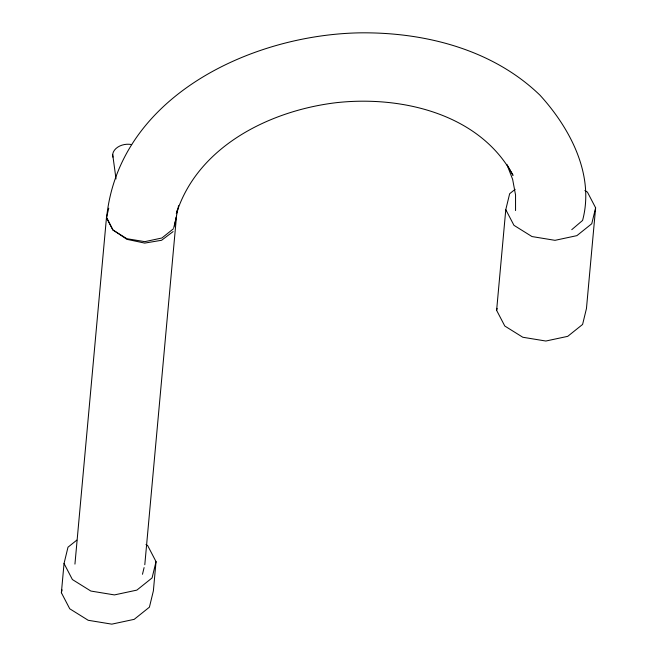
<?xml version="1.0" encoding="UTF-8"?>
<svg xmlns="http://www.w3.org/2000/svg" width="657" height="657" viewBox="0 0 657 657"><rect width="100%" height="100%" fill="white"/><g stroke="black" fill="none" stroke-linecap="round" stroke-linejoin="round"><path stroke-width="0.99" d="M145.985 544.53L147.669 545.581L156.029 561.628L153.377 590.865L149.418 607.167L134.192 619.346L111.789 624.15L88.194 620.282L69.741 608.784L61.38 592.729L64.041 563.492L67.991 547.191L76.812 540.136M74.939 564.108L106.459 217.73L108.775 208.187M144.795 564.733L176.503 216.317M584.878 190.546L587.448 192.148L595.62 207.826L586.455 308.527L582.595 324.443L567.73 336.343L545.844 341.032L522.808 337.255L504.79 326.02L496.618 310.342L505.783 209.649L509.651 193.725L515.129 189.339M178.564 205.698L174.475 225.967M61.38 592.729L62.078 589.855M173.719 227.774L176.273 217.27M142.479 574.275L144.097 567.599M156.029 561.628L152.079 577.93L136.853 590.117L114.441 594.913L90.855 591.045L72.401 579.548L64.041 563.492M496.618 310.342L497.103 308.355M595.62 207.826L591.76 223.741L576.895 235.641L555.009 240.331L531.973 236.553L513.955 225.318L505.783 209.649M177.242 210.076L176.339 213.755C197.585 146.199 270.142 110.573 336.212 102.689C401.197 95.462 479.75 113.604 513.027 175.353L506.892 164.422L512.649 179.402L515.548 194.973L515.548 210.577M571.762 229.671L582.578 220.456C594.799 174.844 570.095 128.255 540.046 95.257C492.561 49.259 424.299 32.029 359.675 32.85C250.826 34.837 118.983 96.809 106.631 217.524L112.963 229.966L126.9 239.329L144.712 243.098L161.622 240.265L173.103 231.593M173.489 228.726L161.901 237.998L144.836 241.653L126.875 238.713L112.832 229.958L106.459 217.73M112.692 154.551L116.018 178.942M112.93 157.146A14.052 9.962 -7.8 0 1 117.636 147.225A14.052 9.962 -7.8 0 1 131.655 144.589"/></g></svg>
